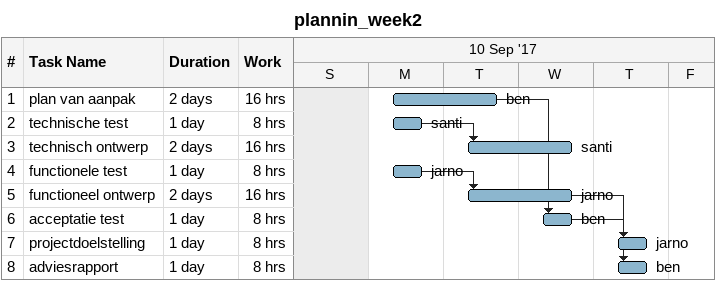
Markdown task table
plannin_week2

| ID | Task | Duration | Start | Finish | Predecessors | Resources | Work (h) |
|---|---|---|---|---|---|---|---|
| 1 | plan van aanpak | 2d | 2017-09-11 | 2017-09-12 |  | ben | 16 |
| 2 | technische test | 1d | 2017-09-11 | 2017-09-11 |  | santi | 8 |
| 3 | technisch ontwerp | 2d | 2017-09-12 | 2017-09-13 | 2 | santi | 16 |
| 4 | functionele test | 1d | 2017-09-11 | 2017-09-11 |  | jarno | 8 |
| 5 | functioneel ontwerp | 2d | 2017-09-12 | 2017-09-13 | 4 | jarno | 16 |
| 6 | acceptatie test | 1d | 2017-09-13 | 2017-09-13 | 1 | ben | 8 |
| 7 | projectdoelstelling | 1d | 2017-09-14 | 2017-09-14 | 5 | jarno | 8 |
| 8 | adviesrapport | 1d | 2017-09-14 | 2017-09-14 | 6 | ben | 8 |
